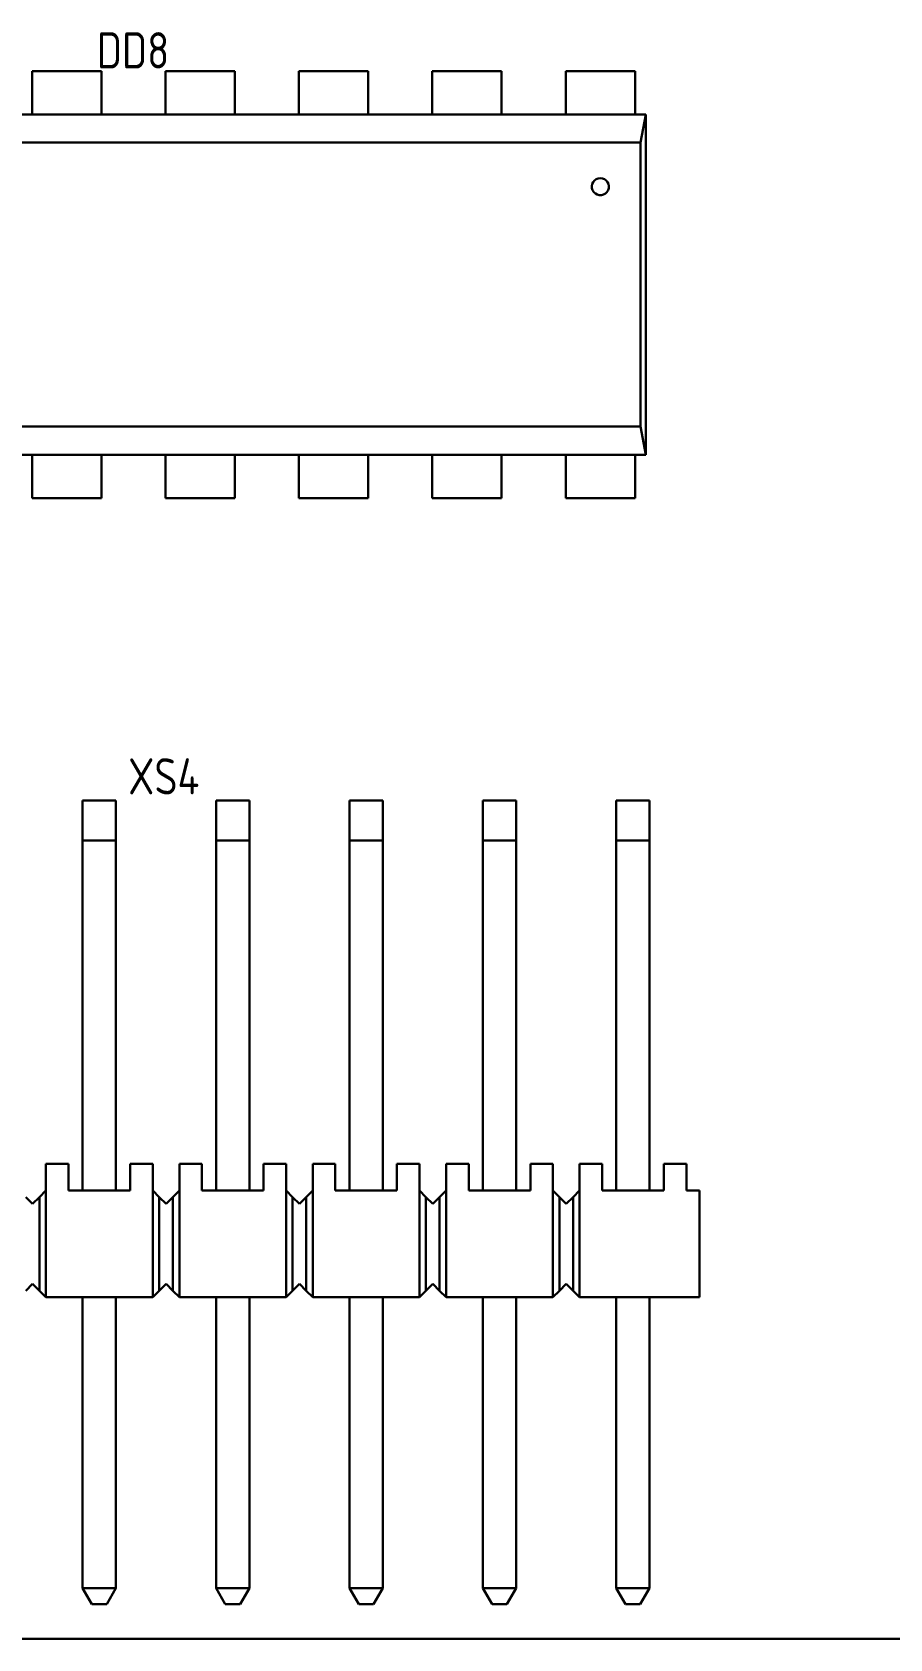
# Model space of a CAD drawing. Extents: x 346 to 4955, y 45 to 639.
# Drawn here: x 3339 to 3371.6, y 215.6 to 276.8 of the extents above; entities that cross this region are included whole.
import ezdxf

# ---------------------------------------------------------------- set-up
doc = ezdxf.new("R2010")
doc.units = 0
doc.header["$MEASUREMENT"] = 0
doc.layers.get('0').update_dxf_attribs({"linetype": 'CONTINUOUS'})
doc.styles.add('GOST type A0', font='gost.TTF', dxfattribs={"oblique": 15, "height": 3.5})

msp = doc.modelspace()

# ---------------------------------------------------------------- linework, layer by layer
at = {"color": 7, "lineweight": 30}
for p, q in [((3341.612, 275.298), (3338.972, 275.298)), ((3338.972, 275.298), (3338.972, 273.648)), ((3338.972, 275.298), (3341.612, 275.298)), ((3341.612, 275.298), (3338.972, 275.298)), ((3338.972, 275.298), (3338.972, 273.648)), ((3338.972, 275.298), (3341.612, 275.298)), ((3341.612, 273.648), (3341.612, 275.298)), ((3341.612, 275.298), (3341.612, 273.648)), ((3341.612, 273.648), (3341.612, 275.298)), ((3341.612, 275.298), (3341.612, 273.648)), ((3346.692, 275.298), (3344.052, 275.298)), ((3344.052, 275.298), (3344.052, 273.648)), ((3344.052, 275.298), (3344.052, 273.648)), ((3344.052, 275.298), (3346.692, 275.298)), ((3346.692, 275.298), (3344.052, 275.298)), ((3344.052, 275.298), (3344.052, 273.648)), ((3344.052, 275.298), (3344.052, 273.648)), ((3344.052, 275.298), (3346.692, 275.298)), ((3346.692, 273.648), (3346.692, 275.298)), ((3346.692, 275.298), (3346.692, 273.648)), ((3346.692, 273.648), (3346.692, 275.298)), ((3346.692, 275.298), (3346.692, 273.648)), ((3351.772, 275.298), (3349.132, 275.298)), ((3349.132, 275.298), (3349.132, 273.648)), ((3349.132, 275.298), (3349.132, 273.648)), ((3349.132, 275.298), (3351.772, 275.298)), ((3351.772, 275.298), (3349.132, 275.298)), ((3349.132, 275.298), (3349.132, 273.648)), ((3349.132, 275.298), (3349.132, 273.648)), ((3349.132, 275.298), (3351.772, 275.298)), ((3351.772, 273.648), (3351.772, 275.298)), ((3351.772, 275.298), (3351.772, 273.648)), ((3351.772, 273.648), (3351.772, 275.298)), ((3351.772, 275.298), (3351.772, 273.648)), ((3356.852, 275.298), (3354.212, 275.298)), ((3354.212, 275.298), (3354.212, 273.648)), ((3354.212, 275.298), (3354.212, 273.648)), ((3354.212, 275.298), (3356.852, 275.298)), ((3356.852, 275.298), (3354.212, 275.298)), ((3354.212, 275.298), (3354.212, 273.648)), ((3354.212, 275.298), (3354.212, 273.648)), ((3354.212, 275.298), (3356.852, 275.298)), ((3356.852, 273.648), (3356.852, 275.298)), ((3356.852, 275.298), (3356.852, 273.648)), ((3356.852, 273.648), (3356.852, 275.298)), ((3356.852, 275.298), (3356.852, 273.648)), ((3361.932, 275.298), (3359.292, 275.298)), ((3359.292, 275.298), (3359.292, 273.648)), ((3359.292, 275.298), (3359.292, 273.648)), ((3359.292, 275.298), (3361.932, 275.298)), ((3361.932, 275.298), (3359.292, 275.298)), ((3359.292, 275.298), (3359.292, 273.648)), ((3359.292, 275.298), (3359.292, 273.648)), ((3359.292, 275.298), (3361.932, 275.298)), ((3361.932, 273.648), (3361.932, 275.298)), ((3361.932, 275.298), (3361.932, 273.648)), ((3361.932, 273.648), (3361.932, 275.298)), ((3361.932, 275.298), (3361.932, 273.648)), ((3323.324, 273.648), (3362.34, 273.648)), ((3323.324, 273.648), (3362.34, 273.648)), ((3344.052, 273.648), (3341.612, 273.648)), ((3344.052, 273.648), (3341.612, 273.648)), ((3349.132, 273.648), (3346.692, 273.648)), ((3349.132, 273.648), (3346.692, 273.648)), ((3354.212, 273.648), (3351.772, 273.648)), ((3354.212, 273.648), (3351.772, 273.648)), ((3359.292, 273.648), (3356.852, 273.648)), ((3359.292, 273.648), (3356.852, 273.648)), ((3362.34, 273.648), (3361.932, 273.648)), ((3362.34, 273.648), (3361.932, 273.648)), ((3362.34, 273.648), (3362.136, 272.58)), ((3362.34, 273.648), (3362.136, 272.58)), ((3362.34, 260.692), (3362.34, 273.648)), ((3362.34, 273.648), (3362.34, 260.692)), ((3362.34, 260.692), (3362.34, 273.648)), ((3362.34, 273.648), (3362.34, 260.692)), ((3323.528, 272.58), (3362.136, 272.58)), ((3323.528, 272.58), (3362.136, 272.58)), ((3362.136, 272.58), (3362.136, 261.76)), ((3362.136, 272.58), (3362.136, 261.76)), ((3360.39, 271.138), (3360.338, 271.076)), ((3360.39, 271.138), (3360.338, 271.076)), ((3360.456, 271.186), (3360.39, 271.138)), ((3360.456, 271.186), (3360.39, 271.138)), ((3360.532, 271.216), (3360.456, 271.186)), ((3360.532, 271.216), (3360.456, 271.186)), ((3360.612, 271.226), (3360.532, 271.216)), ((3360.612, 271.226), (3360.532, 271.216)), ((3360.612, 271.226), (3360.692, 271.216)), ((3360.612, 271.226), (3360.692, 271.216)), ((3360.692, 271.216), (3360.768, 271.186)), ((3360.692, 271.216), (3360.768, 271.186)), ((3360.768, 271.186), (3360.834, 271.138)), ((3360.768, 271.186), (3360.834, 271.138)), ((3360.834, 271.138), (3360.886, 271.076)), ((3360.834, 271.138), (3360.886, 271.076)), ((3360.304, 271.002), (3360.288, 270.922)), ((3360.304, 271.002), (3360.288, 270.922)), ((3360.288, 270.922), (3360.294, 270.842)), ((3360.288, 270.922), (3360.294, 270.842)), ((3360.294, 270.842), (3360.318, 270.764)), ((3360.294, 270.842), (3360.318, 270.764)), ((3360.338, 271.076), (3360.304, 271.002)), ((3360.338, 271.076), (3360.304, 271.002)), ((3360.318, 270.764), (3360.362, 270.696)), ((3360.318, 270.764), (3360.362, 270.696)), ((3360.362, 270.696), (3360.422, 270.64)), ((3360.362, 270.696), (3360.422, 270.64)), ((3360.422, 270.64), (3360.492, 270.602)), ((3360.422, 270.64), (3360.492, 270.602)), ((3360.492, 270.602), (3360.572, 270.582)), ((3360.492, 270.602), (3360.572, 270.582)), ((3360.652, 270.582), (3360.572, 270.582)), ((3360.652, 270.582), (3360.572, 270.582)), ((3360.732, 270.602), (3360.652, 270.582)), ((3360.732, 270.602), (3360.652, 270.582)), ((3360.802, 270.64), (3360.732, 270.602)), ((3360.802, 270.64), (3360.732, 270.602)), ((3360.862, 270.696), (3360.802, 270.64)), ((3360.862, 270.696), (3360.802, 270.64)), ((3360.904, 270.764), (3360.862, 270.696)), ((3360.904, 270.764), (3360.862, 270.696)), ((3360.886, 271.076), (3360.92, 271.002)), ((3360.886, 271.076), (3360.92, 271.002)), ((3360.93, 270.842), (3360.904, 270.764)), ((3360.93, 270.842), (3360.904, 270.764)), ((3360.92, 271.002), (3360.936, 270.922)), ((3360.92, 271.002), (3360.936, 270.922)), ((3360.936, 270.922), (3360.93, 270.842)), ((3360.936, 270.922), (3360.93, 270.842)), ((3323.528, 261.76), (3362.136, 261.76)), ((3323.528, 261.76), (3362.136, 261.76)), ((3362.136, 261.76), (3362.34, 260.692)), ((3362.136, 261.76), (3362.34, 260.692)), ((3323.324, 260.692), (3362.34, 260.692)), ((3323.324, 260.692), (3362.34, 260.692)), ((3338.972, 260.692), (3338.972, 259.042)), ((3338.972, 260.692), (3338.972, 259.042)), ((3341.612, 259.042), (3341.612, 260.692)), ((3341.612, 260.692), (3344.052, 260.692)), ((3341.612, 260.692), (3341.612, 259.042)), ((3341.612, 259.042), (3341.612, 260.692)), ((3341.612, 260.692), (3344.052, 260.692)), ((3341.612, 260.692), (3341.612, 259.042)), ((3344.052, 260.692), (3344.052, 259.042)), ((3344.052, 260.692), (3344.052, 259.042)), ((3344.052, 260.692), (3344.052, 259.042)), ((3344.052, 260.692), (3344.052, 259.042)), ((3346.692, 259.042), (3346.692, 260.692)), ((3346.692, 260.692), (3349.132, 260.692)), ((3346.692, 260.692), (3346.692, 259.042)), ((3346.692, 259.042), (3346.692, 260.692)), ((3346.692, 260.692), (3349.132, 260.692)), ((3346.692, 260.692), (3346.692, 259.042)), ((3349.132, 260.692), (3349.132, 259.042)), ((3349.132, 260.692), (3349.132, 259.042)), ((3349.132, 260.692), (3349.132, 259.042)), ((3349.132, 260.692), (3349.132, 259.042)), ((3351.772, 259.042), (3351.772, 260.692)), ((3351.772, 260.692), (3354.212, 260.692)), ((3351.772, 260.692), (3351.772, 259.042)), ((3351.772, 259.042), (3351.772, 260.692)), ((3351.772, 260.692), (3354.212, 260.692)), ((3351.772, 260.692), (3351.772, 259.042)), ((3354.212, 260.692), (3354.212, 259.042)), ((3354.212, 260.692), (3354.212, 259.042)), ((3354.212, 260.692), (3354.212, 259.042)), ((3354.212, 260.692), (3354.212, 259.042)), ((3356.852, 259.042), (3356.852, 260.692)), ((3356.852, 260.692), (3359.292, 260.692)), ((3356.852, 260.692), (3356.852, 259.042)), ((3356.852, 259.042), (3356.852, 260.692)), ((3356.852, 260.692), (3359.292, 260.692)), ((3356.852, 260.692), (3356.852, 259.042)), ((3359.292, 260.692), (3359.292, 259.042)), ((3359.292, 260.692), (3359.292, 259.042)), ((3359.292, 260.692), (3359.292, 259.042)), ((3359.292, 260.692), (3359.292, 259.042)), ((3361.932, 259.042), (3361.932, 260.692)), ((3361.932, 260.692), (3362.34, 260.692)), ((3361.932, 260.692), (3361.932, 259.042)), ((3361.932, 259.042), (3361.932, 260.692)), ((3361.932, 260.692), (3362.34, 260.692)), ((3361.932, 260.692), (3361.932, 259.042)), ((3338.972, 259.042), (3341.612, 259.042)), ((3341.612, 259.042), (3338.972, 259.042)), ((3338.972, 259.042), (3341.612, 259.042)), ((3341.612, 259.042), (3338.972, 259.042)), ((3344.052, 259.042), (3346.692, 259.042)), ((3346.692, 259.042), (3344.052, 259.042)), ((3344.052, 259.042), (3346.692, 259.042)), ((3346.692, 259.042), (3344.052, 259.042)), ((3349.132, 259.042), (3351.772, 259.042)), ((3351.772, 259.042), (3349.132, 259.042)), ((3349.132, 259.042), (3351.772, 259.042)), ((3351.772, 259.042), (3349.132, 259.042)), ((3354.212, 259.042), (3356.852, 259.042)), ((3356.852, 259.042), (3354.212, 259.042)), ((3354.212, 259.042), (3356.852, 259.042)), ((3356.852, 259.042), (3354.212, 259.042)), ((3359.292, 259.042), (3361.932, 259.042)), ((3361.932, 259.042), (3359.292, 259.042)), ((3359.292, 259.042), (3361.932, 259.042)), ((3361.932, 259.042), (3359.292, 259.042)), ((3342.166, 247.522), (3340.896, 247.522)), ((3340.896, 247.522), (3340.896, 245.998)), ((3340.896, 247.522), (3342.166, 247.522)), ((3340.896, 247.522), (3340.896, 247.47)), ((3342.166, 247.522), (3340.896, 247.522)), ((3340.896, 247.522), (3340.896, 245.998)), ((3340.896, 247.522), (3342.166, 247.522)), ((3340.896, 247.522), (3340.896, 247.47)), ((3340.896, 247.47), (3340.896, 247.318)), ((3340.896, 247.47), (3340.896, 247.318)), ((3340.896, 247.318), (3340.896, 247.074)), ((3340.896, 247.318), (3340.896, 247.074)), ((3342.166, 245.998), (3342.166, 247.522)), ((3342.166, 247.522), (3342.166, 247.47)), ((3342.166, 245.998), (3342.166, 247.522)), ((3342.166, 247.522), (3342.166, 247.47)), ((3342.166, 247.47), (3342.166, 247.318)), ((3342.166, 247.47), (3342.166, 247.318)), ((3342.166, 247.318), (3342.166, 247.074)), ((3342.166, 247.318), (3342.166, 247.074)), ((3347.246, 247.522), (3345.976, 247.522)), ((3345.976, 247.522), (3345.976, 245.998)), ((3345.976, 247.522), (3347.246, 247.522)), ((3345.976, 247.522), (3345.976, 247.47)), ((3347.246, 247.522), (3345.976, 247.522)), ((3345.976, 247.522), (3345.976, 245.998)), ((3345.976, 247.522), (3347.246, 247.522)), ((3345.976, 247.522), (3345.976, 247.47)), ((3345.976, 247.47), (3345.976, 246.76)), ((3345.976, 247.47), (3345.976, 247.318)), ((3345.976, 247.47), (3345.976, 246.76)), ((3345.976, 247.47), (3345.976, 247.318)), ((3345.976, 247.318), (3345.976, 247.074)), ((3345.976, 247.318), (3345.976, 247.074)), ((3347.246, 245.998), (3347.246, 247.522)), ((3347.246, 247.522), (3347.246, 247.47)), ((3347.246, 245.998), (3347.246, 247.522)), ((3347.246, 247.522), (3347.246, 247.47)), ((3347.246, 247.47), (3347.246, 247.318)), ((3347.246, 247.47), (3347.246, 246.76)), ((3347.246, 247.47), (3347.246, 247.318)), ((3347.246, 247.47), (3347.246, 246.76)), ((3347.246, 247.318), (3347.246, 247.074)), ((3347.246, 247.318), (3347.246, 247.074)), ((3352.326, 247.522), (3351.056, 247.522)), ((3351.056, 247.522), (3351.056, 245.998)), ((3351.056, 247.522), (3352.326, 247.522)), ((3351.056, 247.522), (3351.056, 247.47)), ((3352.326, 247.522), (3351.056, 247.522)), ((3351.056, 247.522), (3351.056, 245.998)), ((3351.056, 247.522), (3352.326, 247.522)), ((3351.056, 247.522), (3351.056, 247.47)), ((3351.056, 247.47), (3351.056, 247.318)), ((3351.056, 247.47), (3351.056, 247.318)), ((3351.056, 247.318), (3351.056, 247.074)), ((3351.056, 247.318), (3351.056, 247.074)), ((3352.326, 245.998), (3352.326, 247.522)), ((3352.326, 247.522), (3352.326, 247.47)), ((3352.326, 245.998), (3352.326, 247.522)), ((3352.326, 247.522), (3352.326, 247.47)), ((3352.326, 247.47), (3352.326, 247.318)), ((3352.326, 247.47), (3352.326, 247.318)), ((3352.326, 247.318), (3352.326, 247.074)), ((3352.326, 247.318), (3352.326, 247.074)), ((3357.406, 247.522), (3356.136, 247.522)), ((3356.136, 247.522), (3356.136, 245.998)), ((3356.136, 247.522), (3357.406, 247.522)), ((3356.136, 247.522), (3356.136, 247.47)), ((3357.406, 247.522), (3356.136, 247.522)), ((3356.136, 247.522), (3356.136, 245.998)), ((3356.136, 247.522), (3357.406, 247.522)), ((3356.136, 247.522), (3356.136, 247.47)), ((3356.136, 247.47), (3356.136, 247.318)), ((3356.136, 247.47), (3356.136, 247.318)), ((3356.136, 247.318), (3356.136, 247.074)), ((3356.136, 247.318), (3356.136, 247.074)), ((3357.406, 247.47), (3357.406, 247.522)), ((3357.406, 247.47), (3357.406, 247.522)), ((3357.406, 247.47), (3357.406, 247.522)), ((3357.406, 247.47), (3357.406, 247.522)), ((3357.406, 245.998), (3357.406, 247.47)), ((3357.406, 247.47), (3357.406, 247.318)), ((3357.406, 245.998), (3357.406, 247.47)), ((3357.406, 247.47), (3357.406, 247.318)), ((3357.406, 247.318), (3357.406, 247.074)), ((3357.406, 247.318), (3357.406, 247.074)), ((3362.486, 247.522), (3361.216, 247.522)), ((3361.216, 247.522), (3361.216, 245.998)), ((3361.216, 247.522), (3362.486, 247.522)), ((3361.216, 247.522), (3361.216, 247.47)), ((3362.486, 247.522), (3361.216, 247.522)), ((3361.216, 247.522), (3361.216, 245.998)), ((3361.216, 247.522), (3362.486, 247.522)), ((3361.216, 247.522), (3361.216, 247.47)), ((3361.216, 247.47), (3361.216, 247.318)), ((3361.216, 247.47), (3361.216, 247.318)), ((3361.216, 247.318), (3361.216, 247.074)), ((3361.216, 247.318), (3361.216, 247.074)), ((3362.486, 245.998), (3362.486, 247.522)), ((3362.486, 247.522), (3362.486, 247.47)), ((3362.486, 245.998), (3362.486, 247.522)), ((3362.486, 247.522), (3362.486, 247.47)), ((3362.486, 247.47), (3362.486, 247.318)), ((3362.486, 247.47), (3362.486, 247.318)), ((3362.486, 247.318), (3362.486, 247.074)), ((3362.486, 247.318), (3362.486, 247.074)), ((3340.896, 247.074), (3340.896, 246.76)), ((3340.896, 247.074), (3340.896, 246.76)), ((3340.896, 246.76), (3340.896, 246.392)), ((3340.896, 246.76), (3340.896, 246.392)), ((3342.166, 247.074), (3342.166, 246.76)), ((3342.166, 247.074), (3342.166, 246.76)), ((3342.166, 246.76), (3342.166, 246.392)), ((3342.166, 246.76), (3342.166, 246.392)), ((3345.976, 247.074), (3345.976, 246.76)), ((3345.976, 247.074), (3345.976, 246.76)), ((3345.976, 246.76), (3345.976, 246.392)), ((3345.976, 246.76), (3345.976, 246.392)), ((3347.246, 247.074), (3347.246, 246.76)), ((3347.246, 247.074), (3347.246, 246.76)), ((3347.246, 246.76), (3347.246, 246.392)), ((3347.246, 246.76), (3347.246, 246.392)), ((3351.056, 247.074), (3351.056, 246.76)), ((3351.056, 247.074), (3351.056, 246.76)), ((3351.056, 246.76), (3351.056, 246.392)), ((3351.056, 246.76), (3351.056, 246.392)), ((3352.326, 247.074), (3352.326, 246.76)), ((3352.326, 247.074), (3352.326, 246.76)), ((3352.326, 246.76), (3352.326, 246.392)), ((3352.326, 246.76), (3352.326, 246.392)), ((3356.136, 247.074), (3356.136, 246.76)), ((3356.136, 247.074), (3356.136, 246.76)), ((3356.136, 246.76), (3356.136, 246.392)), ((3356.136, 246.76), (3356.136, 246.392)), ((3357.406, 247.074), (3357.406, 246.76)), ((3357.406, 247.074), (3357.406, 246.76)), ((3357.406, 246.76), (3357.406, 246.392)), ((3357.406, 246.76), (3357.406, 246.392)), ((3361.216, 247.074), (3361.216, 246.76)), ((3361.216, 247.074), (3361.216, 246.76)), ((3361.216, 246.76), (3361.216, 246.392)), ((3361.216, 246.76), (3361.216, 246.392)), ((3362.486, 247.074), (3362.486, 246.76)), ((3362.486, 247.074), (3362.486, 246.76)), ((3362.486, 246.76), (3362.486, 246.392)), ((3362.486, 246.76), (3362.486, 246.392)), ((3340.896, 246.392), (3340.896, 245.998)), ((3340.896, 246.392), (3340.896, 245.998)), ((3342.166, 246.392), (3342.166, 245.998)), ((3342.166, 246.392), (3342.166, 245.998)), ((3345.976, 246.392), (3345.976, 245.998)), ((3345.976, 246.392), (3345.976, 245.998)), ((3347.246, 246.392), (3347.246, 245.998)), ((3347.246, 246.392), (3347.246, 245.998)), ((3351.056, 246.392), (3351.056, 245.998)), ((3351.056, 246.392), (3351.056, 245.998)), ((3352.326, 246.392), (3352.326, 245.998)), ((3352.326, 246.392), (3352.326, 245.998)), ((3356.136, 246.392), (3356.136, 245.998)), ((3356.136, 246.392), (3356.136, 245.998)), ((3357.406, 246.392), (3357.406, 245.998)), ((3357.406, 246.392), (3357.406, 245.998)), ((3361.216, 246.392), (3361.216, 245.998)), ((3361.216, 246.392), (3361.216, 245.998)), ((3362.486, 246.392), (3362.486, 245.998)), ((3362.486, 246.392), (3362.486, 245.998)), ((3340.896, 245.998), (3340.896, 232.662)), ((3340.896, 232.662), (3340.896, 245.998)), ((3340.896, 245.998), (3342.166, 245.998)), ((3340.896, 245.998), (3340.896, 232.662)), ((3340.896, 232.662), (3340.896, 245.998)), ((3340.896, 245.998), (3342.166, 245.998)), ((3342.166, 232.662), (3342.166, 245.998)), ((3342.166, 232.662), (3342.166, 245.998)), ((3342.166, 232.662), (3342.166, 245.998)), ((3342.166, 232.662), (3342.166, 245.998)), ((3345.976, 245.998), (3345.976, 232.662)), ((3345.976, 232.662), (3345.976, 245.998)), ((3345.976, 245.998), (3347.246, 245.998)), ((3345.976, 245.998), (3345.976, 232.662)), ((3345.976, 232.662), (3345.976, 245.998)), ((3345.976, 245.998), (3347.246, 245.998)), ((3347.246, 232.662), (3347.246, 245.998)), ((3347.246, 232.662), (3347.246, 245.998)), ((3347.246, 232.662), (3347.246, 245.998)), ((3347.246, 232.662), (3347.246, 245.998)), ((3351.056, 245.998), (3351.056, 232.662)), ((3351.056, 232.662), (3351.056, 245.998)), ((3351.056, 245.998), (3352.326, 245.998)), ((3351.056, 245.998), (3351.056, 232.662)), ((3351.056, 232.662), (3351.056, 245.998)), ((3351.056, 245.998), (3352.326, 245.998)), ((3352.326, 232.662), (3352.326, 245.998)), ((3352.326, 245.998), (3352.326, 232.662)), ((3352.326, 232.662), (3352.326, 245.998)), ((3352.326, 245.998), (3352.326, 232.662)), ((3356.136, 245.998), (3356.136, 232.662)), ((3356.136, 232.662), (3356.136, 245.998)), ((3356.136, 245.998), (3357.406, 245.998)), ((3356.136, 245.998), (3356.136, 232.662)), ((3356.136, 232.662), (3356.136, 245.998)), ((3356.136, 245.998), (3357.406, 245.998)), ((3357.406, 232.662), (3357.406, 245.998)), ((3357.406, 232.662), (3357.406, 245.998)), ((3357.406, 232.662), (3357.406, 245.998)), ((3357.406, 232.662), (3357.406, 245.998)), ((3361.216, 245.998), (3361.216, 232.662)), ((3361.216, 232.662), (3361.216, 245.998)), ((3361.216, 245.998), (3362.486, 245.998)), ((3361.216, 245.998), (3361.216, 232.662)), ((3361.216, 232.662), (3361.216, 245.998)), ((3361.216, 245.998), (3362.486, 245.998)), ((3362.486, 232.662), (3362.486, 245.998)), ((3362.486, 245.998), (3362.486, 232.662)), ((3362.486, 232.662), (3362.486, 245.998)), ((3362.486, 245.998), (3362.486, 232.662)), ((3340.358, 233.678), (3339.5, 233.678)), ((3339.5, 233.678), (3339.5, 232.662)), ((3339.5, 233.678), (3339.5, 232.662)), ((3339.5, 233.678), (3340.358, 233.678)), ((3340.358, 233.678), (3339.5, 233.678)), ((3339.5, 233.678), (3339.5, 232.662)), ((3339.5, 233.678), (3339.5, 232.662)), ((3339.5, 233.678), (3340.358, 233.678)), ((3340.358, 232.662), (3340.358, 233.678)), ((3340.358, 233.678), (3340.358, 232.662)), ((3340.358, 232.662), (3340.358, 233.678)), ((3340.358, 233.678), (3340.358, 232.662)), ((3343.564, 233.678), (3342.706, 233.678)), ((3342.706, 233.678), (3342.706, 232.662)), ((3342.706, 233.678), (3343.564, 233.678)), ((3342.706, 233.678), (3342.706, 232.662)), ((3343.564, 233.678), (3342.706, 233.678)), ((3342.706, 233.678), (3342.706, 232.662)), ((3342.706, 233.678), (3343.564, 233.678)), ((3342.706, 233.678), (3342.706, 232.662)), ((3343.564, 232.662), (3343.564, 233.678)), ((3343.564, 232.662), (3343.564, 233.678)), ((3343.564, 232.662), (3343.564, 233.678)), ((3343.564, 232.662), (3343.564, 233.678)), ((3345.438, 233.678), (3344.58, 233.678)), ((3344.58, 233.678), (3344.58, 232.662)), ((3344.58, 233.678), (3345.438, 233.678)), ((3344.58, 233.678), (3344.58, 232.662)), ((3345.438, 233.678), (3344.58, 233.678)), ((3344.58, 233.678), (3344.58, 232.662)), ((3344.58, 233.678), (3345.438, 233.678)), ((3344.58, 233.678), (3344.58, 232.662)), ((3345.438, 232.662), (3345.438, 233.678)), ((3345.438, 232.662), (3345.438, 233.678)), ((3345.438, 232.662), (3345.438, 233.678)), ((3345.438, 232.662), (3345.438, 233.678)), ((3348.644, 233.678), (3347.786, 233.678)), ((3347.786, 233.678), (3347.786, 232.662)), ((3347.786, 233.678), (3348.644, 233.678)), ((3347.786, 233.678), (3347.786, 232.662)), ((3348.644, 233.678), (3347.786, 233.678)), ((3347.786, 233.678), (3347.786, 232.662)), ((3347.786, 233.678), (3348.644, 233.678)), ((3347.786, 233.678), (3347.786, 232.662)), ((3348.644, 232.662), (3348.644, 233.678)), ((3348.644, 233.678), (3348.644, 232.662)), ((3348.644, 232.662), (3348.644, 233.678)), ((3348.644, 233.678), (3348.644, 232.662)), ((3350.518, 233.678), (3349.66, 233.678)), ((3349.66, 233.678), (3349.66, 232.662)), ((3349.66, 233.678), (3350.518, 233.678)), ((3349.66, 233.678), (3349.66, 232.662)), ((3350.518, 233.678), (3349.66, 233.678)), ((3349.66, 233.678), (3349.66, 232.662)), ((3349.66, 233.678), (3350.518, 233.678)), ((3349.66, 233.678), (3349.66, 232.662)), ((3350.518, 232.662), (3350.518, 233.678)), ((3350.518, 233.678), (3350.518, 232.662)), ((3350.518, 232.662), (3350.518, 233.678)), ((3350.518, 233.678), (3350.518, 232.662)), ((3353.724, 233.678), (3352.866, 233.678)), ((3352.866, 233.678), (3352.866, 232.662)), ((3352.866, 233.678), (3353.724, 233.678)), ((3352.866, 233.678), (3352.866, 232.662)), ((3353.724, 233.678), (3352.866, 233.678)), ((3352.866, 233.678), (3352.866, 232.662)), ((3352.866, 233.678), (3353.724, 233.678)), ((3352.866, 233.678), (3352.866, 232.662)), ((3353.724, 232.662), (3353.724, 233.678)), ((3353.724, 233.678), (3353.724, 232.662)), ((3353.724, 232.662), (3353.724, 233.678)), ((3353.724, 233.678), (3353.724, 232.662)), ((3355.598, 233.678), (3354.74, 233.678)), ((3354.74, 233.678), (3354.74, 232.662)), ((3354.74, 233.678), (3355.598, 233.678)), ((3354.74, 233.678), (3354.74, 232.662)), ((3355.598, 233.678), (3354.74, 233.678)), ((3354.74, 233.678), (3354.74, 232.662)), ((3354.74, 233.678), (3355.598, 233.678)), ((3354.74, 233.678), (3354.74, 232.662)), ((3355.598, 232.662), (3355.598, 233.678)), ((3355.598, 233.678), (3355.598, 232.662)), ((3355.598, 232.662), (3355.598, 233.678)), ((3355.598, 233.678), (3355.598, 232.662)), ((3358.804, 233.678), (3357.946, 233.678)), ((3357.946, 233.678), (3357.946, 232.662)), ((3357.946, 233.678), (3358.804, 233.678)), ((3357.946, 233.678), (3357.946, 232.662)), ((3358.804, 233.678), (3357.946, 233.678)), ((3357.946, 233.678), (3357.946, 232.662)), ((3357.946, 233.678), (3358.804, 233.678)), ((3357.946, 233.678), (3357.946, 232.662)), ((3358.804, 232.662), (3358.804, 233.678)), ((3358.804, 233.678), (3358.804, 232.662)), ((3358.804, 232.662), (3358.804, 233.678)), ((3358.804, 233.678), (3358.804, 232.662)), ((3360.678, 233.678), (3359.82, 233.678)), ((3359.82, 233.678), (3359.82, 232.662)), ((3359.82, 233.678), (3360.678, 233.678)), ((3359.82, 233.678), (3359.82, 232.662)), ((3360.678, 233.678), (3359.82, 233.678)), ((3359.82, 233.678), (3359.82, 232.662)), ((3359.82, 233.678), (3360.678, 233.678)), ((3359.82, 233.678), (3359.82, 232.662)), ((3360.678, 232.662), (3360.678, 233.678)), ((3360.678, 233.678), (3360.678, 232.662)), ((3360.678, 232.662), (3360.678, 233.678)), ((3360.678, 233.678), (3360.678, 232.662)), ((3363.89, 233.678), (3363.026, 233.678)), ((3363.026, 233.678), (3363.026, 232.662)), ((3363.026, 233.678), (3363.026, 232.662)), ((3363.026, 233.678), (3363.89, 233.678)), ((3363.89, 233.678), (3363.026, 233.678)), ((3363.026, 233.678), (3363.026, 232.662)), ((3363.026, 233.678), (3363.026, 232.662)), ((3363.026, 233.678), (3363.89, 233.678)), ((3363.89, 232.662), (3363.89, 233.678)), ((3363.89, 233.678), (3363.89, 232.662)), ((3363.89, 232.662), (3363.89, 233.678)), ((3363.89, 233.678), (3363.89, 232.662)), ((3339.5, 232.662), (3339.252, 232.414)), ((3339.252, 232.414), (3339.5, 232.662)), ((3339.5, 232.662), (3339.252, 232.414)), ((3339.252, 232.414), (3339.5, 232.662)), ((3339.5, 228.598), (3339.5, 232.662)), ((3339.5, 228.598), (3339.5, 232.662)), ((3340.896, 232.662), (3340.358, 232.662)), ((3340.358, 232.662), (3342.706, 232.662)), ((3340.896, 232.662), (3340.358, 232.662)), ((3340.358, 232.662), (3342.706, 232.662)), ((3342.706, 232.662), (3342.166, 232.662)), ((3342.706, 232.662), (3342.166, 232.662)), ((3343.812, 232.414), (3343.564, 232.662)), ((3343.564, 232.662), (3343.564, 228.598)), ((3343.564, 232.662), (3343.812, 232.414)), ((3343.812, 232.414), (3343.564, 232.662)), ((3343.564, 232.662), (3343.564, 228.598)), ((3343.564, 232.662), (3343.812, 232.414)), ((3344.58, 232.662), (3344.332, 232.414)), ((3344.332, 232.414), (3344.58, 232.662)), ((3344.58, 232.662), (3344.332, 232.414)), ((3344.332, 232.414), (3344.58, 232.662)), ((3344.58, 232.662), (3344.58, 228.598)), ((3344.58, 232.662), (3344.58, 228.598)), ((3345.976, 232.662), (3345.438, 232.662)), ((3345.438, 232.662), (3347.786, 232.662)), ((3345.976, 232.662), (3345.438, 232.662)), ((3345.438, 232.662), (3347.786, 232.662)), ((3347.786, 232.662), (3347.246, 232.662)), ((3347.786, 232.662), (3347.246, 232.662)), ((3348.892, 232.414), (3348.644, 232.662)), ((3348.644, 232.662), (3348.644, 228.598)), ((3348.644, 232.662), (3348.892, 232.414)), ((3348.892, 232.414), (3348.644, 232.662)), ((3348.644, 232.662), (3348.644, 228.598)), ((3348.644, 232.662), (3348.892, 232.414)), ((3349.66, 232.662), (3349.412, 232.414)), ((3349.412, 232.414), (3349.66, 232.662)), ((3349.66, 232.662), (3349.412, 232.414)), ((3349.412, 232.414), (3349.66, 232.662)), ((3349.66, 232.662), (3349.66, 228.598)), ((3349.66, 232.662), (3349.66, 228.598)), ((3351.056, 232.662), (3350.518, 232.662)), ((3350.518, 232.662), (3352.866, 232.662)), ((3351.056, 232.662), (3350.518, 232.662)), ((3350.518, 232.662), (3352.866, 232.662)), ((3352.866, 232.662), (3352.326, 232.662)), ((3352.866, 232.662), (3352.326, 232.662)), ((3353.972, 232.414), (3353.724, 232.662)), ((3353.724, 232.662), (3353.724, 228.598)), ((3353.724, 232.662), (3353.972, 232.414)), ((3353.972, 232.414), (3353.724, 232.662)), ((3353.724, 232.662), (3353.724, 228.598)), ((3353.724, 232.662), (3353.972, 232.414)), ((3354.74, 232.662), (3354.492, 232.414)), ((3354.492, 232.414), (3354.74, 232.662)), ((3354.74, 232.662), (3354.492, 232.414)), ((3354.492, 232.414), (3354.74, 232.662)), ((3354.74, 228.598), (3354.74, 232.662)), ((3354.74, 228.598), (3354.74, 232.662)), ((3356.136, 232.662), (3355.598, 232.662)), ((3355.598, 232.662), (3357.946, 232.662)), ((3356.136, 232.662), (3355.598, 232.662)), ((3355.598, 232.662), (3357.946, 232.662)), ((3357.946, 232.662), (3357.406, 232.662)), ((3357.946, 232.662), (3357.406, 232.662)), ((3359.052, 232.414), (3358.804, 232.662)), ((3358.804, 232.662), (3358.804, 228.598)), ((3358.804, 232.662), (3359.052, 232.414)), ((3359.052, 232.414), (3358.804, 232.662)), ((3358.804, 232.662), (3358.804, 228.598)), ((3358.804, 232.662), (3359.052, 232.414)), ((3359.82, 232.662), (3359.572, 232.414)), ((3359.572, 232.414), (3359.82, 232.662)), ((3359.82, 232.662), (3359.572, 232.414)), ((3359.572, 232.414), (3359.82, 232.662)), ((3359.82, 232.662), (3359.82, 228.598)), ((3359.82, 232.662), (3359.82, 228.598)), ((3361.216, 232.662), (3360.678, 232.662)), ((3360.678, 232.662), (3363.026, 232.662)), ((3361.216, 232.662), (3360.678, 232.662)), ((3360.678, 232.662), (3363.026, 232.662)), ((3363.026, 232.662), (3362.486, 232.662)), ((3363.026, 232.662), (3362.486, 232.662)), ((3364.392, 232.662), (3363.89, 232.662)), ((3363.89, 232.662), (3364.392, 232.662)), ((3364.392, 232.662), (3363.89, 232.662)), ((3363.89, 232.662), (3364.392, 232.662)), ((3364.392, 228.598), (3364.392, 232.662)), ((3364.392, 232.662), (3364.392, 228.598)), ((3364.392, 228.598), (3364.392, 232.662)), ((3364.392, 232.662), (3364.392, 228.598)), ((3338.992, 232.154), (3338.732, 232.414)), ((3338.732, 232.414), (3338.992, 232.154)), ((3338.992, 232.154), (3338.732, 232.414)), ((3338.732, 232.414), (3338.992, 232.154)), ((3339.252, 232.414), (3338.992, 232.154)), ((3338.992, 232.154), (3339.252, 232.414)), ((3339.252, 232.414), (3338.992, 232.154)), ((3338.992, 232.154), (3339.252, 232.414)), ((3339.252, 228.846), (3339.252, 232.414)), ((3339.252, 228.846), (3339.252, 232.414)), ((3344.072, 232.154), (3343.812, 232.414)), ((3343.812, 232.414), (3343.812, 228.846)), ((3343.812, 232.414), (3344.072, 232.154)), ((3344.072, 232.154), (3343.812, 232.414)), ((3343.812, 232.414), (3343.812, 228.846)), ((3343.812, 232.414), (3344.072, 232.154)), ((3344.332, 232.414), (3344.072, 232.154)), ((3344.072, 232.154), (3344.332, 232.414)), ((3344.332, 232.414), (3344.072, 232.154)), ((3344.072, 232.154), (3344.332, 232.414)), ((3344.332, 232.414), (3344.332, 228.846)), ((3344.332, 232.414), (3344.332, 228.846)), ((3349.152, 232.154), (3348.892, 232.414)), ((3348.892, 232.414), (3348.892, 228.846)), ((3348.892, 232.414), (3349.152, 232.154)), ((3349.152, 232.154), (3348.892, 232.414)), ((3348.892, 232.414), (3348.892, 228.846)), ((3348.892, 232.414), (3349.152, 232.154)), ((3349.412, 232.414), (3349.152, 232.154)), ((3349.152, 232.154), (3349.412, 232.414)), ((3349.412, 232.414), (3349.152, 232.154)), ((3349.152, 232.154), (3349.412, 232.414)), ((3349.412, 232.414), (3349.412, 228.846)), ((3349.412, 232.414), (3349.412, 228.846)), ((3354.232, 232.154), (3353.972, 232.414)), ((3353.972, 232.414), (3353.972, 228.846)), ((3353.972, 232.414), (3354.232, 232.154)), ((3354.232, 232.154), (3353.972, 232.414)), ((3353.972, 232.414), (3353.972, 228.846)), ((3353.972, 232.414), (3354.232, 232.154)), ((3354.492, 232.414), (3354.232, 232.154)), ((3354.232, 232.154), (3354.492, 232.414)), ((3354.492, 232.414), (3354.232, 232.154)), ((3354.232, 232.154), (3354.492, 232.414)), ((3354.492, 232.414), (3354.492, 228.846)), ((3354.492, 232.414), (3354.492, 228.846)), ((3359.312, 232.154), (3359.052, 232.414)), ((3359.052, 232.414), (3359.052, 228.846)), ((3359.052, 232.414), (3359.312, 232.154)), ((3359.312, 232.154), (3359.052, 232.414)), ((3359.052, 232.414), (3359.052, 228.846)), ((3359.052, 232.414), (3359.312, 232.154)), ((3359.572, 232.414), (3359.312, 232.154)), ((3359.312, 232.154), (3359.572, 232.414)), ((3359.572, 232.414), (3359.312, 232.154)), ((3359.312, 232.154), (3359.572, 232.414)), ((3359.572, 232.414), (3359.572, 228.846)), ((3359.572, 232.414), (3359.572, 228.846)), ((3338.732, 228.846), (3338.992, 229.106)), ((3338.732, 228.846), (3338.992, 229.106)), ((3338.732, 228.846), (3338.992, 229.106)), ((3338.732, 228.846), (3338.992, 229.106)), ((3338.992, 229.106), (3339.252, 228.846)), ((3338.992, 229.106), (3339.252, 228.846)), ((3338.992, 229.106), (3339.252, 228.846)), ((3338.992, 229.106), (3339.252, 228.846)), ((3343.812, 228.846), (3344.072, 229.106)), ((3343.812, 228.846), (3344.072, 229.106)), ((3343.812, 228.846), (3344.072, 229.106)), ((3343.812, 228.846), (3344.072, 229.106)), ((3344.072, 229.106), (3344.332, 228.846)), ((3344.072, 229.106), (3344.332, 228.846)), ((3344.072, 229.106), (3344.332, 228.846)), ((3344.072, 229.106), (3344.332, 228.846)), ((3348.892, 228.846), (3349.152, 229.106)), ((3348.892, 228.846), (3349.152, 229.106)), ((3348.892, 228.846), (3349.152, 229.106)), ((3348.892, 228.846), (3349.152, 229.106)), ((3349.152, 229.106), (3349.412, 228.846)), ((3349.152, 229.106), (3349.412, 228.846)), ((3349.152, 229.106), (3349.412, 228.846)), ((3349.152, 229.106), (3349.412, 228.846)), ((3353.972, 228.846), (3354.232, 229.106)), ((3353.972, 228.846), (3354.232, 229.106)), ((3353.972, 228.846), (3354.232, 229.106)), ((3353.972, 228.846), (3354.232, 229.106)), ((3354.232, 229.106), (3354.492, 228.846)), ((3354.232, 229.106), (3354.492, 228.846)), ((3354.232, 229.106), (3354.492, 228.846)), ((3354.232, 229.106), (3354.492, 228.846)), ((3359.052, 228.846), (3359.312, 229.106)), ((3359.052, 228.846), (3359.312, 229.106)), ((3359.052, 228.846), (3359.312, 229.106)), ((3359.052, 228.846), (3359.312, 229.106)), ((3359.312, 229.106), (3359.572, 228.846)), ((3359.312, 229.106), (3359.572, 228.846)), ((3359.312, 229.106), (3359.572, 228.846)), ((3359.312, 229.106), (3359.572, 228.846)), ((3339.252, 228.846), (3339.5, 228.598)), ((3339.252, 228.846), (3339.5, 228.598)), ((3339.252, 228.846), (3339.5, 228.598)), ((3339.252, 228.846), (3339.5, 228.598)), ((3339.5, 228.598), (3340.896, 228.598)), ((3339.5, 228.598), (3343.564, 228.598)), ((3339.5, 228.598), (3340.896, 228.598)), ((3339.5, 228.598), (3343.564, 228.598)), ((3340.896, 228.598), (3340.896, 217.524)), ((3340.896, 217.524), (3340.896, 228.598)), ((3340.896, 228.598), (3340.896, 217.524)), ((3340.896, 217.524), (3340.896, 228.598)), ((3342.166, 217.524), (3342.166, 228.598)), ((3342.166, 228.598), (3343.564, 228.598)), ((3342.166, 217.524), (3342.166, 228.598)), ((3342.166, 217.524), (3342.166, 228.598)), ((3342.166, 228.598), (3343.564, 228.598)), ((3342.166, 217.524), (3342.166, 228.598)), ((3343.564, 228.598), (3343.812, 228.846)), ((3343.564, 228.598), (3343.812, 228.846)), ((3343.564, 228.598), (3343.812, 228.846)), ((3343.564, 228.598), (3343.812, 228.846)), ((3344.332, 228.846), (3344.58, 228.598)), ((3344.332, 228.846), (3344.58, 228.598)), ((3344.332, 228.846), (3344.58, 228.598)), ((3344.332, 228.846), (3344.58, 228.598)), ((3344.58, 228.598), (3345.976, 228.598)), ((3344.58, 228.598), (3348.644, 228.598)), ((3344.58, 228.598), (3345.976, 228.598)), ((3344.58, 228.598), (3348.644, 228.598)), ((3345.976, 228.598), (3345.976, 217.524)), ((3345.976, 217.524), (3345.976, 228.598)), ((3345.976, 228.598), (3345.976, 217.524)), ((3345.976, 217.524), (3345.976, 228.598)), ((3347.246, 217.524), (3347.246, 228.598)), ((3347.246, 228.598), (3348.644, 228.598)), ((3347.246, 217.524), (3347.246, 228.598)), ((3347.246, 217.524), (3347.246, 228.598)), ((3347.246, 228.598), (3348.644, 228.598)), ((3347.246, 217.524), (3347.246, 228.598)), ((3348.644, 228.598), (3348.892, 228.846)), ((3348.644, 228.598), (3348.892, 228.846)), ((3348.644, 228.598), (3348.892, 228.846)), ((3348.644, 228.598), (3348.892, 228.846)), ((3349.412, 228.846), (3349.66, 228.598)), ((3349.412, 228.846), (3349.66, 228.598)), ((3349.412, 228.846), (3349.66, 228.598)), ((3349.412, 228.846), (3349.66, 228.598)), ((3349.66, 228.598), (3351.056, 228.598)), ((3349.66, 228.598), (3353.724, 228.598)), ((3349.66, 228.598), (3351.056, 228.598)), ((3349.66, 228.598), (3353.724, 228.598)), ((3351.056, 228.598), (3351.056, 217.524)), ((3351.056, 228.598), (3351.056, 217.524)), ((3351.056, 228.598), (3351.056, 217.524)), ((3351.056, 228.598), (3351.056, 217.524)), ((3352.326, 217.524), (3352.326, 228.598)), ((3352.326, 228.598), (3353.724, 228.598)), ((3352.326, 217.524), (3352.326, 228.598)), ((3352.326, 217.524), (3352.326, 228.598)), ((3352.326, 228.598), (3353.724, 228.598)), ((3352.326, 217.524), (3352.326, 228.598)), ((3353.724, 228.598), (3353.972, 228.846)), ((3353.724, 228.598), (3353.972, 228.846)), ((3353.724, 228.598), (3353.972, 228.846)), ((3353.724, 228.598), (3353.972, 228.846)), ((3354.492, 228.846), (3354.74, 228.598)), ((3354.492, 228.846), (3354.74, 228.598)), ((3354.492, 228.846), (3354.74, 228.598)), ((3354.492, 228.846), (3354.74, 228.598)), ((3354.74, 228.598), (3356.136, 228.598)), ((3354.74, 228.598), (3358.804, 228.598)), ((3354.74, 228.598), (3356.136, 228.598)), ((3354.74, 228.598), (3358.804, 228.598)), ((3356.136, 228.598), (3356.136, 217.524)), ((3356.136, 228.598), (3356.136, 217.524)), ((3356.136, 228.598), (3356.136, 217.524)), ((3356.136, 228.598), (3356.136, 217.524)), ((3357.406, 217.524), (3357.406, 228.598)), ((3357.406, 228.598), (3358.804, 228.598)), ((3357.406, 228.598), (3357.406, 217.524)), ((3357.406, 217.524), (3357.406, 228.598)), ((3357.406, 228.598), (3358.804, 228.598)), ((3357.406, 228.598), (3357.406, 217.524)), ((3358.804, 228.598), (3359.052, 228.846)), ((3358.804, 228.598), (3359.052, 228.846)), ((3358.804, 228.598), (3359.052, 228.846)), ((3358.804, 228.598), (3359.052, 228.846)), ((3359.572, 228.846), (3359.82, 228.598)), ((3359.572, 228.846), (3359.82, 228.598)), ((3359.572, 228.846), (3359.82, 228.598)), ((3359.572, 228.846), (3359.82, 228.598)), ((3359.82, 228.598), (3361.216, 228.598)), ((3359.82, 228.598), (3364.392, 228.598)), ((3359.82, 228.598), (3361.216, 228.598)), ((3359.82, 228.598), (3364.392, 228.598)), ((3361.216, 228.598), (3361.216, 217.524)), ((3361.216, 217.524), (3361.216, 228.598)), ((3361.216, 228.598), (3361.216, 217.524)), ((3361.216, 217.524), (3361.216, 228.598)), ((3362.486, 217.524), (3362.486, 228.598)), ((3362.486, 228.598), (3364.392, 228.598)), ((3362.486, 228.598), (3362.486, 217.524)), ((3362.486, 217.524), (3362.486, 228.598)), ((3362.486, 228.598), (3364.392, 228.598)), ((3362.486, 228.598), (3362.486, 217.524)), ((3340.896, 217.524), (3341.248, 216.914)), ((3340.896, 217.524), (3342.166, 217.524)), ((3340.896, 217.524), (3341.248, 216.914)), ((3340.896, 217.524), (3341.248, 216.914)), ((3340.896, 217.524), (3342.166, 217.524)), ((3340.896, 217.524), (3341.248, 216.914)), ((3341.814, 216.914), (3342.166, 217.524)), ((3341.814, 216.914), (3342.166, 217.524)), ((3341.814, 216.914), (3342.166, 217.524)), ((3341.814, 216.914), (3342.166, 217.524)), ((3345.976, 217.524), (3346.328, 216.914)), ((3345.976, 217.524), (3347.246, 217.524)), ((3345.976, 217.524), (3346.328, 216.914)), ((3345.976, 217.524), (3346.328, 216.914)), ((3345.976, 217.524), (3347.246, 217.524)), ((3345.976, 217.524), (3346.328, 216.914)), ((3346.894, 216.914), (3347.246, 217.524)), ((3346.894, 216.914), (3347.246, 217.524)), ((3346.894, 216.914), (3347.246, 217.524)), ((3346.894, 216.914), (3347.246, 217.524)), ((3351.056, 217.524), (3351.408, 216.914)), ((3351.056, 217.524), (3352.326, 217.524)), ((3351.056, 217.524), (3351.408, 216.914)), ((3351.056, 217.524), (3351.408, 216.914)), ((3351.056, 217.524), (3352.326, 217.524)), ((3351.056, 217.524), (3351.408, 216.914)), ((3351.974, 216.914), (3352.326, 217.524)), ((3351.974, 216.914), (3352.326, 217.524)), ((3351.974, 216.914), (3352.326, 217.524)), ((3351.974, 216.914), (3352.326, 217.524)), ((3356.136, 217.524), (3356.488, 216.914)), ((3356.136, 217.524), (3357.406, 217.524)), ((3356.136, 217.524), (3356.488, 216.914)), ((3356.136, 217.524), (3356.488, 216.914)), ((3356.136, 217.524), (3357.406, 217.524)), ((3356.136, 217.524), (3356.488, 216.914)), ((3357.054, 216.914), (3357.406, 217.524)), ((3357.054, 216.914), (3357.406, 217.524)), ((3357.054, 216.914), (3357.406, 217.524)), ((3357.054, 216.914), (3357.406, 217.524)), ((3361.216, 217.524), (3361.568, 216.914)), ((3361.216, 217.524), (3362.486, 217.524)), ((3361.216, 217.524), (3361.568, 216.914)), ((3361.216, 217.524), (3361.568, 216.914)), ((3361.216, 217.524), (3362.486, 217.524)), ((3361.216, 217.524), (3361.568, 216.914)), ((3362.134, 216.914), (3362.486, 217.524)), ((3362.134, 216.914), (3362.486, 217.524)), ((3362.134, 216.914), (3362.486, 217.524)), ((3362.134, 216.914), (3362.486, 217.524)), ((3341.248, 216.914), (3341.814, 216.914)), ((3341.248, 216.914), (3341.814, 216.914)), ((3341.248, 216.914), (3341.814, 216.914)), ((3341.248, 216.914), (3341.814, 216.914)), ((3346.328, 216.914), (3346.894, 216.914)), ((3346.328, 216.914), (3346.894, 216.914)), ((3346.328, 216.914), (3346.894, 216.914)), ((3346.328, 216.914), (3346.894, 216.914)), ((3351.408, 216.914), (3351.974, 216.914)), ((3351.408, 216.914), (3351.974, 216.914)), ((3351.408, 216.914), (3351.974, 216.914)), ((3351.408, 216.914), (3351.974, 216.914)), ((3356.488, 216.914), (3357.054, 216.914)), ((3356.488, 216.914), (3357.054, 216.914)), ((3356.488, 216.914), (3357.054, 216.914)), ((3356.488, 216.914), (3357.054, 216.914)), ((3361.568, 216.914), (3362.134, 216.914)), ((3361.568, 216.914), (3362.134, 216.914)), ((3361.568, 216.914), (3362.134, 216.914)), ((3361.568, 216.914), (3362.134, 216.914)), ((3308.172, 215.59), (3550.372, 215.59))]:
    msp.add_line(p, q, dxfattribs=at)

# ---------------------------------------------------------------- texts
at = {"color": 7, "lineweight": 30, "style": 'GOST type A0'}
for s, p in [('DD8', (3341.438, 275.402)), ('XS4', (3342.626, 247.751))]:
    msp.add_text(s, height=1.3796, dxfattribs=at).set_placement(p)

doc.saveas('drawing.dxf')
